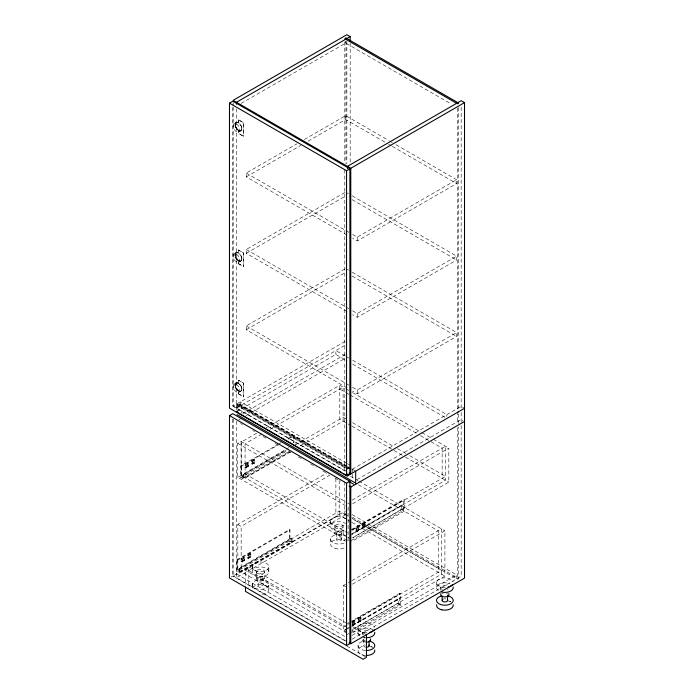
<?xml version="1.0" encoding="UTF-8"?>
<svg xmlns="http://www.w3.org/2000/svg" width="694" height="694" viewBox="0 0 694 694"><rect width="100%" height="100%" fill="white"/><g stroke="black" fill="none" stroke-linecap="round" stroke-linejoin="round"><path stroke-width="0.52" stroke-dasharray="3.47 2.6" d="M247.047 466.411L247.758 465.31L248.712 465.735L248.088 467.123L247.047 466.411L247.819 467.114M247.229 466.776L248.617 465.657M243.898 561.082C242.935 559.832 245.789 558.956 244.609 560.743C242.77 562.331 242.839 558.028 244.696 559.624M244.106 559.286L244.141 560.223L243.308 560.743M357.445 530.147L358.156 529.045L359.119 529.47L358.486 530.858L357.445 530.147L358.217 530.849M357.627 530.511L359.015 529.392M358.434 529.054L358.052 530.45M354.504 623.021C355.467 624.27 352.621 625.147 353.793 623.359C355.64 621.772 355.562 626.075 353.706 624.479M251.549 463.766L252.156 462.751L253.154 463.063L252.711 464.468L251.558 463.783L252.304 464.494M251.714 464.156L253.154 463.063M252.564 462.725L252.122 464.13M249.398 557.429L248.79 558.436L247.793 558.123L248.235 556.718L249.398 557.412L248.643 556.692M248.218 558.071L249.233 557.03M248.808 557.082L247.793 558.123M361.956 527.501L362.554 526.494L363.552 526.807L363.109 528.203L361.956 527.518L362.702 528.229M362.112 527.891L363.552 526.807M363.127 526.859L362.528 527.865M358.035 621.468L358.633 620.462L359.631 620.774L359.188 622.171L358.035 621.486L358.781 622.197M358.616 621.807L359.631 620.774M359.05 620.436L359.024 621.408L358.191 621.859M245.277 467.348L245.919 466.359L246.899 466.706L246.405 468.112L245.277 467.348L246.006 468.103M245.867 467.687L246.899 466.706M242.085 562.071C241.286 560.631 244.097 560.145 242.779 561.836C240.844 563.181 241.243 559 242.978 560.674M242.397 560.336L242.327 561.333L241.495 561.732M355.675 531.084L356.317 530.095L357.306 530.442L356.803 531.847L355.675 531.084L356.404 531.838M356.265 531.422L357.306 530.442M356.716 530.103L356.647 531.101L355.814 531.5M353.515 624.826C350.652 627.949 354.218 622.813 352.925 624.435M247.654 466.706L248.027 465.318M355.094 623.359L354.261 623.88L354.296 624.817M236.281 252.538L235.5 253.102A4.806 2.776 60 0 0 235.318 256.954C235.83 259.964 240.046 260.345 238.615 263.616L243.577 266.479L243.577 252.894L238.615 250.031L238.415 252.998L236.09 252.651L238.615 252.885L238.615 250.031M236.09 382.845L235.5 383.296A4.806 2.776 60 0 0 235.318 387.157C235.83 390.167 240.046 390.54 238.615 393.81L243.577 396.682L243.577 383.097L238.615 380.225L238.415 383.192L236.09 382.845L238.615 383.079L238.615 380.225M236.281 382.732L235.691 383.183A4.806 2.776 60 0 0 235.518 387.035L238.615 390.965M352.196 621.711C354.183 620.705 353.489 624.574 351.927 622.995M352.24 624.158L353.385 624.409M241.122 103.441L345.673 43.08L451.065 103.927M236.836 122.3L238.415 122.803L238.615 119.836L243.577 122.699L243.577 136.284L238.415 133.534L238.615 130.567L238.615 133.422L243.577 136.284M234.216 123.723L236.177 122.586M235.821 122.959L236.628 122.508A4.676 2.698 60 0 1 240.61 124.833L241.217 125.874A4.537 2.62 60 0 1 241.2 130.411L240.402 130.862A4.676 2.698 60 0 1 236.411 128.537L235.813 127.505A4.537 2.62 60 0 1 235.821 122.959L236.021 122.847A4.537 2.62 60 0 0 236.003 127.384L236.611 128.425A4.676 2.698 60 0 0 240.592 130.75M238.415 122.803L238.615 119.836M238.415 119.949L243.577 122.699M241.2 130.411L241.009 130.524A4.537 2.62 60 0 0 241.018 125.987L240.419 124.946M238.693 132.025A4.719 2.724 60 0 0 237.478 124.799A4.719 2.724 60 0 0 233.193 126.794A4.719 2.724 60 0 0 238.693 132.025L240.653 130.897A4.719 2.724 60 0 0 239.439 123.671A4.719 2.724 60 0 0 235.153 125.666A4.719 2.724 60 0 0 240.653 130.897M346.983 235.049L246.257 176.892L246.257 173.049L296.902 143.805M304.406 139.477L345.673 115.646L388.579 140.414M246.257 176.892L300.658 145.488M308.162 141.16L345.673 119.498L384.849 142.114M234.216 253.917L236.177 252.79M241.2 260.606L240.402 261.057A4.676 2.698 60 0 1 236.411 258.741L235.813 257.7A4.537 2.62 60 0 1 235.821 253.154L236.628 252.703A4.676 2.698 60 0 1 240.61 255.028L241.217 256.069A4.537 2.62 60 0 1 241.2 260.606L241.009 260.718A4.537 2.62 60 0 0 241.018 256.181L240.419 255.14M346.983 311.467L246.257 253.319L246.257 249.467L345.673 192.065L348.475 193.687M238.415 250.144L243.577 252.894M246.257 253.319L345.673 195.916M238.693 262.219A4.719 2.724 60 0 0 237.478 254.993A4.719 2.724 60 0 0 233.193 256.997A4.719 2.724 60 0 0 238.693 262.219L240.653 261.091A4.719 2.724 60 0 0 239.439 253.865A4.719 2.724 60 0 0 235.153 255.86A4.719 2.724 60 0 0 240.653 261.091M238.415 260.883L238.615 263.616M238.415 263.729L243.577 266.479M352.587 234.433L357.245 237.122L456.661 179.729L456.661 183.572L357.245 240.974L352.587 238.285M346.983 387.894L246.257 329.737L246.257 325.885L345.673 268.491L348.475 270.105M246.257 329.737L345.673 272.334M234.216 384.112L236.177 382.984M236.411 388.935L235.813 387.894A4.537 2.62 60 0 1 235.821 383.348L236.021 383.235A4.537 2.62 60 0 0 236.003 387.781L236.611 388.822A4.676 2.698 60 0 0 240.592 391.138M352.587 310.851L357.245 313.541L456.661 256.147L456.661 259.998L357.245 317.392L352.587 314.703M238.415 380.338L243.577 383.097M235.821 383.357L236.628 382.906A4.676 2.698 60 0 1 240.61 385.222L241.217 386.263A4.537 2.62 60 0 1 241.2 390.8L241.009 390.913A4.537 2.62 60 0 0 241.018 386.376L240.419 385.335A4.676 2.698 60 0 0 236.428 383.019M238.693 392.422A4.719 2.724 60 0 0 237.478 385.187A4.719 2.724 60 0 0 233.193 387.191A4.719 2.724 60 0 0 238.693 392.422L240.653 391.286A4.719 2.724 60 0 0 239.439 384.06A4.719 2.724 60 0 0 235.153 386.055A4.719 2.724 60 0 0 240.653 391.286M238.415 391.078L238.615 393.81M238.415 393.923L243.577 396.682M233.123 106.867L233.123 406.042L344.979 341.465M236.454 407.968L345.499 345.013M236.454 411.811L335.87 354.417L347.061 360.88M242.709 413.633L344.979 354.591M238.901 419.679L241.356 418.265M246.049 415.559L345.499 358.147M347.191 540.505L237.73 477.307L237.73 443.345L241.061 441.419L346.783 502.456M256.685 433.195L241.746 441.818L241.746 475.78L286.171 450.137M266.028 427.799L339.791 385.213L345.005 388.224M261.89 434.036L245.077 443.744L245.077 477.706L289.901 451.829M270.296 429.187L343.131 387.139L343.131 421.102L300.172 445.895M352.587 387.269L357.245 389.967L456.661 332.565L456.661 336.417L357.245 393.81L352.587 391.121M290.43 451.976L243.516 479.068L240.766 477.481L240.766 465.934L277.366 444.802M278.303 444.255L281.122 442.633M287.689 438.842L293.319 435.589L293.909 435.927L293.909 442.85M240.766 465.934L241.356 466.273L277.956 445.14M288.279 439.181L293.909 435.927M241.356 466.273L241.356 477.142L242.926 478.045L242.926 474.193L285.156 449.816M286.093 449.27L288.912 447.647M237.73 477.307L241.061 475.381L346.783 536.419M242.926 474.193L243.516 474.54L285.746 450.154M295.505 444.741L343.131 417.25L346.887 419.419M240.766 477.481L287.342 450.588M242.926 478.045L288.912 451.499M346.853 632.694L237.825 569.748L237.825 524.464L326.536 473.247M237.825 524.464L241.156 526.39L329.867 475.173M348.093 468.953L349.403 468.198L238.415 404.116M352.127 469.335L461.172 406.38L463.679 407.82M357.037 479.641L461.172 419.514L462.837 420.477M236.845 559.902L289.398 529.557L289.988 529.895L289.988 540.765L236.845 571.448L236.845 559.902L237.435 560.24L289.988 529.895M352.11 500.14L445.487 446.233L445.487 480.196L352.11 534.111M237.435 560.24L237.435 571.11L239.005 572.012L239.005 568.16L291.558 537.824L292.139 538.162L292.139 542.691L239.595 573.036L236.845 571.448M239.005 568.16L239.595 568.507L292.139 538.162M237.825 569.748L339.201 511.218L346.714 515.555M352.639 503.688L448.818 448.159L448.818 482.122L352.639 537.65M239.005 572.012L291.558 541.676L291.558 537.824M231.163 576.992L232.828 576.029L345.213 640.918M233.123 419.176L233.123 575.864L345.673 510.879M344.797 481.723L344.797 514.219L345.968 513.543M345.673 514.731L236.454 577.79L236.454 421.102M351.164 529.669L403.717 499.333L404.307 499.671L404.307 511.218L351.754 541.554M351.754 530.008L404.307 499.671M352.11 530.259L445.487 476.344L408.861 455.203M351.823 533.816L401.566 505.102L402.147 505.44L402.147 509.292L351.823 538.344M350.539 535.239L402.147 505.44M351.164 540.539L403.717 510.194L403.717 499.333M347.252 628.617L343.521 630.768L343.521 585.484L347.252 583.324M348.188 582.787L350.991 581.173M351.927 580.635L441.566 528.88L441.566 574.164L351.927 625.919M352.457 584.174L444.897 530.806L444.897 576.089L352.457 629.458M347.243 623.637L349.125 622.553M350.062 622.015L399.796 593.301L400.386 593.639L400.386 605.185L352.526 632.815M352.526 621.269L400.386 593.639M347.252 624.765L343.521 626.925L241.156 567.822M348.188 624.227L350.991 622.605M351.927 622.067L441.566 570.312L352.352 518.808M352.595 625.077L397.645 599.069L398.226 599.408L398.226 603.26L352.248 629.805M350.991 626.456L348.188 628.079L350.991 629.649M345.673 629.753L348.492 628.122M352.248 625.962L398.226 599.408M347.243 634.507L349.125 633.422M350.062 632.885L399.796 604.162L399.796 593.301M352.11 635.322L456.661 574.953L456.661 578.805M352.101 639.174L461.172 576.202L461.172 424.919M352.205 518.496L457.546 579.317L458.725 578.64L458.725 426.992M235.821 253.154L236.428 252.824M240.402 391.251L241.2 390.8M352.188 623.021L352.76 621.555M352.144 625.52L352.795 624.071M335.792 548.642L337.744 548.945M365.191 655.362L363.248 655.058A8.371 4.832 0 0 1 358.113 649.966A8.371 4.832 0 0 1 365.304 645.793M252.538 460.217C250.612 460.235 252.156 463.219 253.163 461.501C253.197 459.298 252.772 461.18 251.74 461.684M253.128 460.556L252.295 461.076L252.33 462.022M362.936 523.961C361.01 523.97 362.563 526.963 363.561 525.237C363.595 523.033 363.17 524.924 362.138 525.419M363.526 524.3L362.693 524.82L362.728 525.757M248.617 554.185C246.691 554.202 248.235 557.187 249.241 555.469C249.276 553.265 248.851 555.148 247.819 555.651M249.207 554.523L248.374 555.044L248.409 555.989M359.015 617.929C357.089 617.938 358.642 620.93 359.639 619.204C359.674 617.001 359.249 618.892 358.217 619.386M359.605 618.267L358.772 618.788L358.807 619.725M254.308 459.228C252.443 459.194 253.891 462.135 254.898 460.495C255.002 458.352 254.498 460.174 253.501 460.634M254.898 459.575L254.091 460.044L254.091 460.972M364.706 522.972C362.841 522.929 364.289 525.87 365.296 524.239C365.4 522.088 364.897 523.909 363.908 524.369M365.296 523.311L364.489 523.779L364.489 524.707M250.387 553.196C248.521 553.161 249.97 556.102 250.976 554.463C251.081 552.32 250.577 554.142 249.58 554.601M250.976 553.543L250.17 554.012L250.17 554.94M360.785 616.94C358.919 616.897 360.368 619.837 361.374 618.207C361.479 616.055 360.975 617.877 359.986 618.337M361.374 617.278L360.568 617.747L360.568 618.675M254.325 461.701C252.416 461.64 253.857 464.685 254.906 463.002C255.019 460.781 254.516 462.69 253.492 463.141M254.906 462.039L254.082 462.525L254.082 463.479M248.044 462.837C246.136 462.777 247.584 465.813 248.634 464.13C248.747 461.909 248.244 463.826 247.211 464.277M248.634 463.176L247.801 463.653L247.801 464.616M364.723 525.436C362.815 525.384 364.263 528.42 365.313 526.737C365.417 524.517 364.923 526.434 363.89 526.885M365.313 525.783L364.48 526.26L364.48 527.223M358.442 526.572C356.534 526.512 357.983 529.557 359.032 527.874C359.145 525.653 358.642 527.561 357.618 528.013M359.032 526.911L358.199 527.388L358.199 528.351M250.404 555.668C248.487 555.608 249.935 558.653 250.985 556.97C251.098 554.749 250.595 556.657 249.571 557.109M250.985 556.007L250.152 556.493L250.152 557.447M244.123 556.805C242.215 556.744 243.663 559.78 244.713 558.097C244.826 555.877 244.323 557.794 243.29 558.245M244.713 557.143L243.88 557.62L243.88 558.583M360.802 619.404C358.893 619.352 360.333 622.388 361.392 620.705C361.496 618.484 361.001 620.401 359.969 620.852M361.392 619.751L360.559 620.228L360.559 621.191M354.521 620.54C352.613 620.479 354.061 623.524 355.111 621.841C355.224 619.621 354.721 621.529 353.688 621.98M355.111 620.878L354.278 621.356L354.278 622.318M246.283 463.852C244.375 463.792 245.815 466.836 246.873 465.154C246.986 462.933 246.483 464.841 245.45 465.292M246.873 464.191L246.04 464.668L246.04 465.631M356.681 527.587C354.773 527.527 356.222 530.572 357.271 528.889C357.384 526.668 356.881 528.585 355.849 529.028M357.271 527.934L356.438 528.412L356.438 529.375M242.362 557.82C240.454 557.759 241.894 560.804 242.943 559.121C243.065 556.9 242.562 558.809 241.529 559.26M242.952 558.158L242.119 558.635L242.119 559.598M353.35 621.902L352.517 622.379L352.517 623.342M245.416 467.765L246.249 467.366L246.318 466.368M344.051 540.357L345.17 541.008L344.051 540.357A8.371 4.832 0 0 0 331.706 541.745A8.371 4.832 0 0 0 335.801 548.633M372.296 647.164L371.507 646.782L372.626 647.424M238.615 122.691L237.027 122.187L235.5 122.907A4.806 2.776 60 0 0 235.318 126.759L238.415 130.68M238.615 130.567L235.518 126.646A4.806 2.776 60 0 1 235.691 122.795M238.615 260.762L235.518 256.841A4.806 2.776 60 0 1 235.691 252.989M389.516 140.96L392.31 142.574M396.04 144.725L456.661 179.729M388.579 144.265L391.381 145.879M392.31 146.417L456.661 183.572M352.205 195.838L456.661 256.147M352.205 199.69L456.661 259.998M246.257 173.049L345.118 230.122M346.054 230.66L348.848 232.282M352.205 272.256L456.661 332.565M352.205 276.108L456.661 336.417M246.257 249.467L345.118 306.548M346.054 307.086L348.848 308.7M345.196 355.953L335.87 350.565L335.87 354.417M346.132 356.49L348.926 358.104M352.656 360.255L446.858 414.648L446.858 416.574M352.656 364.107L446.858 418.491M246.257 325.885L345.118 382.967M346.054 383.504L348.848 385.118M345.942 388.761L348.761 390.392M352.517 392.561L421.067 432.136M422.013 432.674L432.336 438.643M433.282 439.181L448.818 448.159M339.791 389.056L345.43 392.31M346.367 392.856L349.186 394.478M350.123 395.025L416.799 433.516M420.555 435.685L442.156 448.159L442.156 478.27M352.517 422.672L393.836 446.528M397.593 448.697L407.925 454.657M351.06 425.682L339.791 419.176L339.791 385.213M352.005 426.22L404.593 456.583M405.53 457.129L448.818 482.122M346.696 463.236L240.376 401.852L240.376 405.704M347.633 463.774L350.427 465.388M347.269 466.29L238.025 403.214L238.025 411.29M348.206 466.828L351.008 468.441M351.945 468.979L355.675 471.139M347.295 466.507L239.109 404.047L239.395 406.268L350.383 470.35M347.226 467.392L237.044 403.778L237.044 411.681M347.633 467.626L350.964 469.552M236.454 404.116L347.442 468.198M236.454 405.253L347.442 469.326M233.123 406.042L345.577 470.966M345.213 471.096L232.828 406.207L232.828 104.456M295.479 443.856L296.069 444.195M350.47 476.284L357.991 480.621M358.928 481.168L444.897 530.806M402.147 509.292L403.717 510.194M358.408 484.716L438.235 530.806L438.235 572.238M240.592 423.487L242.458 424.563M252.729 430.497L254.594 431.573M263 436.422L266.739 438.582M275.136 443.431L278.875 445.591M288.21 450.979L291.012 452.601M298.481 456.912L304.085 460.148M310.626 463.922L316.221 467.157M322.762 470.931L328.366 474.167M334.898 477.94L340.502 481.168M347.72 503.003L350.774 504.764M237.73 443.345L345.317 505.466M352.205 514.644L456.661 574.953M352.491 517.308L458.725 578.64M344.797 514.219L348.518 516.371M252.729 463.106L253.319 463.445M363.717 527.18L362.971 526.468M350.895 521.819L335.87 513.144L335.87 478.643M351.832 522.356L444.897 576.089M248.218 465.709L248.808 466.047M358.616 529.444L359.206 529.782M246.448 466.724L247.038 467.062M356.846 530.468L357.436 530.806M245.077 473.855L347.442 532.957M347.72 536.965L350.774 538.726M289.988 540.765L291.558 541.676M398.226 603.26L399.796 604.162M292.139 542.691L289.398 541.103L289.398 529.557M400.386 605.185L397.645 603.598L397.645 599.069M343.521 585.484L346.853 587.41M359.206 620.809L359.796 621.147M247.637 557.75L248.383 558.462M244.297 559.676L244.887 560.015M354.695 623.412L355.285 623.75M243.126 560.353L243.715 560.691M353.524 624.088L354.113 624.427M242.527 560.691L243.117 561.03M241.356 561.368L241.946 561.706M346.853 623.412L248.808 566.807L248.808 587.289M352.457 626.647L366.458 634.732M347.252 627.489L245.476 568.733L245.476 584.903M351.927 630.187L363.127 636.658M236.454 573.938L345.577 636.936M233.123 575.864L347.442 641.863M346.853 646.053L366.458 657.374M266.739 586.291L265.611 585.641L267.164 586.534A8.345 4.815 0 0 1 267.806 591.895A8.345 4.815 0 0 1 259.469 594.272M461.172 107.206L461.172 408.402M461.172 412.444L461.172 423.834M458.725 107.466L458.725 412.913M458.725 413.997L458.725 425.916M457.546 108.151L457.546 410.345M457.546 411.429L457.546 423.34M457.546 427.678L457.546 579.317M440.716 587.289L440.716 590.238M436.569 582.032L436.569 586.968M401.566 505.102L401.566 509.63M363.734 639.564L363.734 645.455M362.277 632.572L362.277 634.542M358.13 627.315L358.13 632.251M358.13 645.021L358.13 649.957M357.245 237.122L357.245 240.974M357.245 313.541L357.245 317.392M357.245 389.967L357.245 393.81M352.344 469.213L352.344 473.256M352.344 474.262L352.344 479.32M350.184 43.132L350.184 163.446M348.128 507.08L348.128 541.051M346.853 41.206L346.853 163.689M345.968 41.293L345.968 163.68M345.673 41.154L345.673 43.08M345.673 115.646L345.673 119.498M345.092 629.415L345.092 633.943M344.797 41.97L344.797 163.281M344.797 169.778L344.797 473.056M343.122 526.798A4.181 2.412 0 0 1 336.417 528.394A4.181 2.412 0 0 1 337.388 524.248A4.181 2.412 0 0 1 343.122 526.798L343.122 533.677A4.181 2.412 0 0 1 336.417 535.274A4.181 2.412 0 0 1 337.388 531.127A4.181 2.412 0 0 1 343.122 533.677M341.674 533.565A2.715 1.57 0 0 1 337.319 534.597A2.715 1.57 0 0 1 337.943 531.908A2.715 1.57 0 0 1 341.674 533.565L341.674 539.455A2.715 1.57 0 0 1 337.319 540.487A2.715 1.57 0 0 1 337.943 537.789A2.715 1.57 0 0 1 341.674 539.455M339.201 480.404L339.201 515.069L241.156 571.674L241.156 526.39M336.278 533.148L336.278 539.03M334.829 526.156L334.829 533.035M330.674 520.899L330.674 525.835M330.674 538.596L330.674 543.541M293.319 435.589L293.319 442.937M268.83 567.466A8.371 4.832 0 0 1 255.427 570.65A8.371 4.832 0 0 1 257.361 562.357A8.371 4.832 0 0 1 268.83 567.466L268.838 572.411A8.371 4.832 0 0 1 255.427 575.586A8.371 4.832 0 0 1 257.361 567.293A8.371 4.832 0 0 1 268.83 572.411M268.83 585.172A8.371 4.832 0 0 1 255.427 588.356A8.371 4.832 0 0 1 257.361 580.063A8.371 4.832 0 0 1 268.83 585.172L268.838 590.108M264.683 572.082A4.181 2.412 0 0 1 257.986 573.678A4.181 2.412 0 0 1 258.949 569.531A4.181 2.412 0 0 1 264.683 572.082L264.692 578.961A4.181 2.412 0 0 1 257.986 580.557A4.181 2.412 0 0 1 258.949 576.41A4.181 2.412 0 0 1 264.683 578.961M263.234 578.848A2.715 1.57 0 0 1 258.879 579.889A2.715 1.57 0 0 1 259.504 577.191A2.715 1.57 0 0 1 263.234 578.848L263.234 584.738A2.715 1.57 0 0 1 258.879 585.771A2.715 1.57 0 0 1 259.504 583.073A2.715 1.57 0 0 1 263.234 584.738M257.838 578.432L257.838 584.322M256.39 571.44L256.39 578.319M252.243 566.183L252.243 571.119M252.243 583.88L252.243 588.824A8.371 4.832 0 0 1 257.327 584.981A8.371 4.832 0 0 1 265.637 585.623M243.516 474.54L243.516 479.068M243.377 122.812L243.377 136.397M243.377 253.006L243.377 266.6M243.377 383.209L243.377 396.795M241.356 405.131L241.356 413.216M241.061 441.419L241.061 475.381M239.595 568.507L239.595 573.036M236.454 108.793L236.454 409.894M233.123 102.53L233.123 105.783M232.828 419.098L232.828 576.029M344.077 530.311A8.371 4.832 0 0 1 332.339 529.418A8.371 4.832 0 0 1 333.883 522.643A8.371 4.832 0 0 1 345.621 523.545M344.077 525.367A8.371 4.832 0 0 1 332.339 524.482A8.371 4.832 0 0 1 333.883 517.707A8.371 4.832 0 0 1 345.621 518.6M344.077 543.072A8.371 4.832 0 0 1 332.339 542.188A8.371 4.832 0 0 1 333.883 535.412A8.371 4.832 0 0 1 345.621 536.306M344.094 548.026A8.345 4.815 0 0 1 337.9 548.989M442.356 593.891A2.715 1.57 0 0 1 443.206 593.249M446.52 593.249A2.715 1.57 0 0 1 447.561 594.29M448.185 589.085A4.181 2.412 0 0 1 447.413 589.527M442.321 589.527A4.181 2.412 0 0 1 441.54 586.144A4.181 2.412 0 0 1 447.413 585.693M438.226 590.551A8.371 4.832 0 0 1 438.946 584.201A8.371 4.832 0 0 1 449.955 583.775M445.253 587.497A8.371 4.832 0 0 1 436.517 583.029A8.371 4.832 0 0 1 444.021 577.868A8.371 4.832 0 0 1 453.165 582.058M448.064 600.831A8.371 4.832 0 0 1 449.964 601.472M443.206 599.13A2.715 1.57 0 0 1 445.904 598.922M363.882 634.819A4.181 2.412 0 0 1 363.109 631.427A4.181 2.412 0 0 1 368.974 630.985M365.356 637.691A8.371 4.832 0 0 1 363.24 637.37M359.787 635.834A8.371 4.832 0 0 1 361.34 629.068A8.371 4.832 0 0 1 373.068 629.961M366.822 632.789A8.371 4.832 0 0 1 358.087 628.313A8.371 4.832 0 0 1 365.582 623.151A8.371 4.832 0 0 1 374.725 627.341M369.624 646.123A8.371 4.832 0 0 1 371.533 646.756M365.356 650.452A8.371 4.832 0 0 1 358.061 645.672A8.371 4.832 0 0 1 365.313 640.874M365.391 641.23A2.715 1.57 0 0 1 363.708 639.781A2.715 1.57 0 0 1 365.382 638.333M365.391 647.112A2.715 1.57 0 0 1 363.708 645.663A2.715 1.57 0 0 1 365.382 644.214M364.836 642.011A4.181 2.412 0 0 1 363.109 638.307M363.882 637.864A4.181 2.412 0 0 1 364.818 637.552M236.021 253.041A4.537 2.62 60 0 0 236.003 257.587L236.611 258.628A4.676 2.698 60 0 0 240.592 260.944M450.736 601.871L449.938 601.49L450.736 601.871"/><path stroke-width="1.04" d="M229.488 103.137L232.828 101.211L349.889 168.798L349.889 473.802L346.558 475.72L229.488 408.133L229.488 103.137L346.558 170.724L349.889 168.798M350.184 40.963L350.184 36.626L236.454 102.287L236.454 104.213M350.184 36.626L346.853 34.7L233.123 100.361L350.774 168.286L464.512 102.625L464.512 578.128L350.774 643.789L349.108 642.826M229.488 415.611L232.828 413.685L349.889 481.272L349.889 643.616L346.558 645.541L229.488 577.955L229.488 415.611L346.558 483.198L349.889 481.272M343.712 473.742L347.442 475.893L464.512 408.306M464.512 421.44L350.774 487.101L349.108 486.138M441.688 609.774L443.796 610.104A8.345 4.815 0 0 0 453.165 604.7M464.512 102.625L461.172 100.699L347.442 166.369L347.442 168.538M349.108 473.004L350.774 473.967L350.774 168.286M236.454 411.811L279.352 436.587M281.217 437.662L341.847 472.666M237.044 414.648L354.695 482.573M349.047 481.575L353.714 484.273M447.561 595.686L447.561 600.588M442.165 596.241L442.165 600.171M369.13 640.97L369.13 645.871M366.458 634.732L366.458 657.374L363.127 659.3L245.476 591.375L245.476 587.063M355.675 471.139L355.675 484.273M350.774 485.974L350.774 643.789M347.442 473.967L347.442 475.893M346.558 170.724L346.558 475.72M346.558 483.198L346.558 645.541M448.055 595.912A8.371 4.832 0 0 1 451.516 603.312A8.371 4.832 0 0 1 438.235 603.329A8.371 4.832 0 0 1 441.644 595.92M447.378 599.781A2.715 1.57 0 0 1 444.863 601.95A2.715 1.57 0 0 1 442.356 599.772M448.732 593.57A4.181 2.412 0 0 1 444.854 596.909A4.181 2.412 0 0 1 441.002 593.561M453.165 586.994A8.371 4.832 0 0 1 441.679 592.077M441.748 609.809A8.345 4.815 0 0 1 436.621 604.726M452.592 584.53A8.371 4.832 0 0 1 448.081 587.133M369.616 641.195A8.371 4.832 0 0 1 374.604 646.695A8.371 4.832 0 0 1 366.085 650.486M368.939 645.064A2.715 1.57 0 0 1 366.085 647.216M370.301 638.862A4.181 2.412 0 0 1 365.894 642.176M374.725 632.277A8.371 4.832 0 0 1 366.085 637.725M374.725 649.983A8.345 4.815 0 0 1 366.085 655.44M374.153 629.814A8.371 4.832 0 0 1 369.65 632.416M345.968 38.04L344.797 38.717L457.546 103.814L458.725 103.137L345.968 38.04"/></g></svg>
